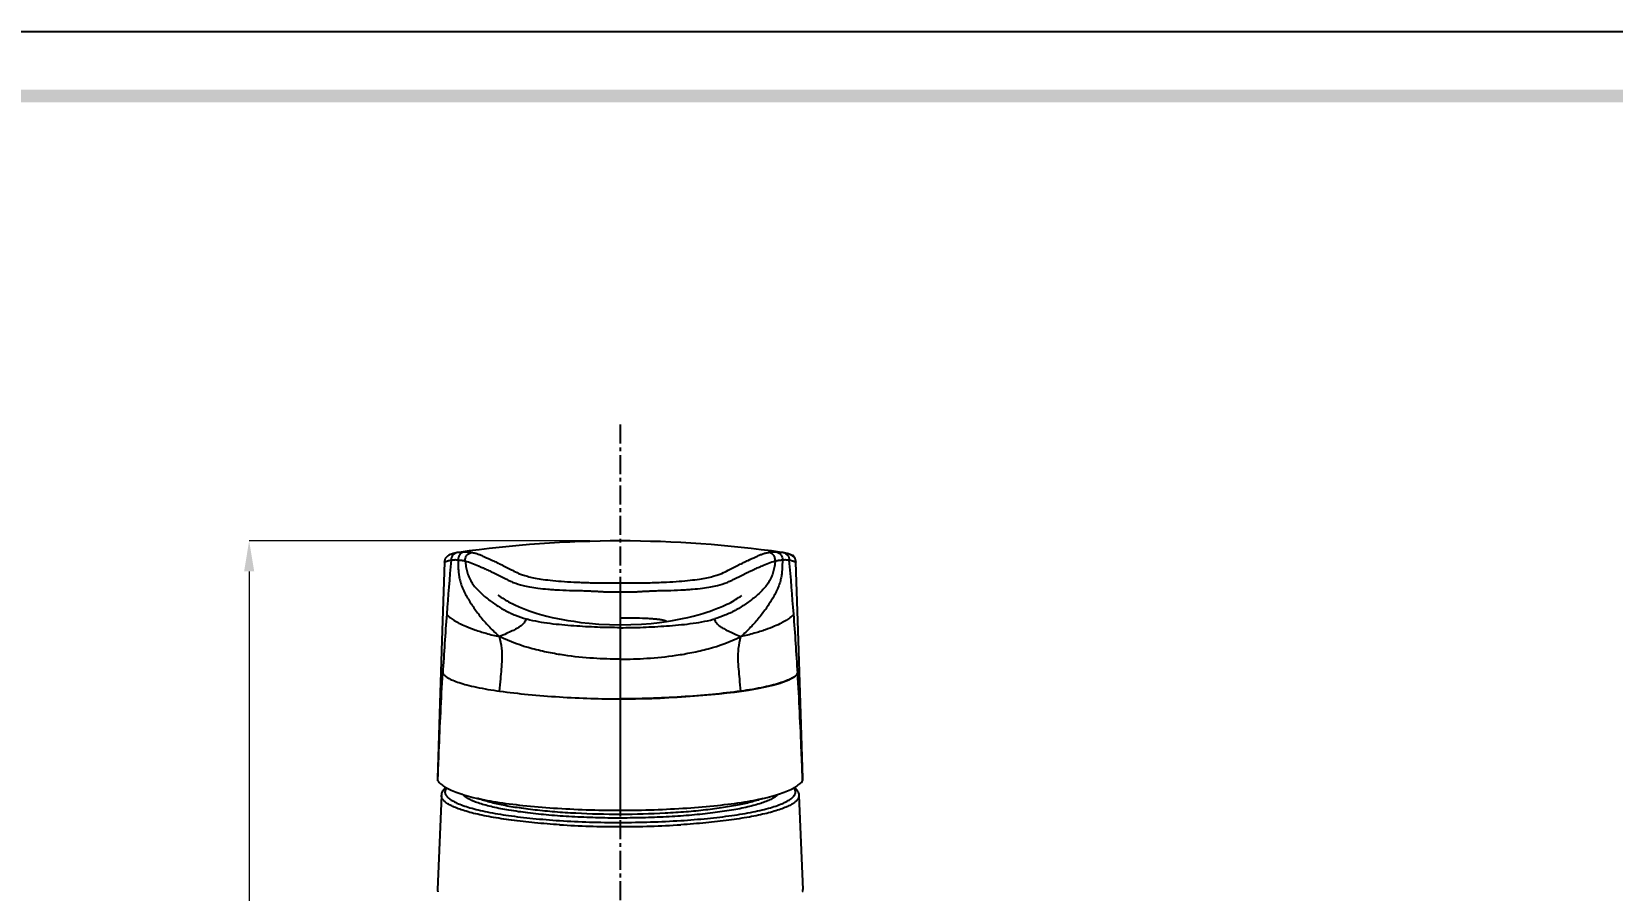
# Model space of a CAD drawing. Header units: millimetres. Extents: x 1091 to 1735, y 843 to 1297.
# Drawn here: x 1413.3 to 1621, y 1184.4 to 1297.2 of the extents above; entities that cross this region are included whole.
import ezdxf

# ---------------------------------------------------------------- set-up
doc = ezdxf.new("R2010")
doc.units = ezdxf.units.MM
doc.linetypes.add('CENTER', pattern=[2, 1.25, -0.25, 0.25, -0.25])
doc.layers.add('06___PRT_ALL_SURFS', color=7, linetype='Continuous')
doc.layers.add('标注', color=1, linetype='Continuous')
doc.layers.add('dim', color=1, linetype='Continuous', lineweight=35)
doc.styles.add('Daelim Dimension', font='')
doc.styles.get('Daelim Dimension').set_extended_font_data('나눔고딕')
doc.dimstyles.new('DEFAULT', dxfattribs={"dimscale": 2, "dimtxt": 2, "dimasz": 2, "dimexe": 0, "dimexo": 2, "dimgap": 1, "dimtad": 1, "dimdec": 1, "dimzin": 9, "dimdsep": 46, "dimtxsty": 'Daelim Dimension', "dimcen": 0.5, "dimclrd": 252, "dimclre": 252, "dimclrt": 3, "dimadec": 1, "dimazin": 0, "dimtfac": 1, "dimtdec": 1, "dimtix": 1, "dimtmove": 0, "dimatfit": 3, "dimfxl": 1, "dimtolj": 1, "dimtzin": 1, "dimlwd": 9, "dimlwe": 9, "dimarcsym": 0})

# ---------------------------------------------------------------- blocks, each defined once
blk = doc.blocks.new('*D4')
at = {"layer": 'Defpoints', "color": 0, "transparency": 16777216}
for p in [(1490.65, 1230.29), (1441.91, 1104.19), (1464.35, 1104.19)]:
    blk.add_point(p, dxfattribs=at)
at = {"layer": 'dim', "color": 5, "lineweight": 9, "transparency": 16777216}
for p, q in [((1486.65, 1230.29), (1441.91, 1230.29)), ((1441.91, 1226.29), (1441.91, 1108.19)), ((1460.35, 1104.19), (1441.91, 1104.19))]:
    blk.add_line(p, q, dxfattribs=at)
at = {"layer": 'dim', "color": 5, "transparency": 16777216}
for points in [[(1441.25, 1226.29), (1442.58, 1226.29), (1441.91, 1230.29)], [(1441.25, 1108.19), (1442.58, 1108.19), (1441.91, 1104.19)]]:
    blk.add_solid(points, dxfattribs=at)
at = {"layer": 'dim', "color": 7, "transparency": 16777216, "insert": (1434.47, 1167.53), "char_height": 10, "attachment_point": 5, "rotation": 90, "style": 'Daelim Dimension'}
blk.add_mtext('\\A1;126', dxfattribs=at)

msp = doc.modelspace()

# ---------------------------------------------------------------- linework, layer by layer
at = {"color": 7, "linetype": 'Continuous'}
for p, q in [((1467.56, 1227.51), (1467.56, 1227.51)), ((1469.48, 1228.79), (1469.25, 1228.75)), ((1469.25, 1228.75), (1469.25, 1228.75)), ((1469.48, 1228.79), (1469.48, 1228.79)), ((1511.82, 1228.79), (1511.82, 1228.79)), ((1512.06, 1228.75), (1511.82, 1228.79)), ((1512.06, 1228.75), (1512.06, 1228.75)), ((1513.74, 1227.51), (1513.74, 1227.51)), ((1503, 1220.03), (1503.02, 1220.04)), ((1466.69, 1198.76), (1466.7, 1199.06)), ((1514.61, 1198.76), (1514.6, 1199.06)), ((1467.18, 1196.86), (1466.65, 1184.48)), ((1514.12, 1196.86), (1514.65, 1184.48))]:
    msp.add_line(p, q, dxfattribs=at)
at = {"color": 40, "linetype": 'Continuous'}
for p, q in [((1512.99, 1228.49), (1513.37, 1228.43)), ((1513.37, 1228.43), (1513.37, 1228.26)), ((1490.65, 1220.2), (1491.19, 1220.2)), ((1491.19, 1220.2), (1491.79, 1220.19)), ((1493.2, 1220.17), (1493.59, 1220.15)), ((1493.59, 1220.15), (1493.96, 1220.14))]:
    msp.add_line(p, q, dxfattribs=at)
at = {"color": 9, "linetype": 'Continuous'}
for p, q in [((1490.65, 1224.78), (1490.65, 1194.35)), ((1490.75, 1194.35), (1490.65, 1194.35)), ((1490.54, 1193.3), (1490.65, 1193.3)), ((1490.65, 1192.75), (1490.54, 1192.75)), ((1490.76, 1193.87), (1490.65, 1193.87))]:
    msp.add_line(p, q, dxfattribs=at)
at = {"color": 2}
msp.add_lwpolyline([(1091.24, 1297.22), (1735.44, 1297.22), (1735.44, 843.46), (1091.24, 843.46)], close=True, dxfattribs=at)
at = {"ltscale": 0.5}
msp.add_lwpolyline([(1091.24, 1297.22), (1735.44, 1297.22), (1735.44, 843.46), (1091.24, 843.46)], close=True, dxfattribs=at)
at = {"color": 7, "linetype": 'Continuous'}
for points in [[(1469.25, 1228.75), (1469.19, 1228.74), (1469.1, 1228.72), (1469.02, 1228.7), (1468.94, 1228.68), (1468.86, 1228.66), (1468.78, 1228.64), (1468.71, 1228.62), (1468.63, 1228.6), (1468.55, 1228.57), (1468.47, 1228.55), (1468.39, 1228.52), (1468.31, 1228.49), (1468.23, 1228.45), (1468.13, 1228.41), (1468.01, 1228.33), (1467.86, 1228.2), (1467.68, 1227.97), (1467.57, 1227.63), (1467.56, 1227.51)], [(1513.07, 1228.45), (1512.99, 1228.49), (1512.91, 1228.52), (1512.83, 1228.55), (1512.75, 1228.58), (1512.67, 1228.6), (1512.59, 1228.62), (1512.52, 1228.64), (1512.44, 1228.66), (1512.36, 1228.68), (1512.28, 1228.7), (1512.2, 1228.72), (1512.11, 1228.74), (1512.06, 1228.75)], [(1513.44, 1228.2), (1513.29, 1228.33), (1513.17, 1228.41), (1513.07, 1228.45)], [(1513.74, 1227.51), (1513.73, 1227.63), (1513.62, 1227.97), (1513.44, 1228.2)]]:
    msp.add_lwpolyline(points, dxfattribs=at)
at = {"color": 40, "linetype": 'Continuous'}
for points in [[(1491.79, 1220.19), (1492.32, 1220.19), (1492.56, 1220.18), (1492.78, 1220.18), (1493, 1220.17), (1493.2, 1220.17)], [(1493.96, 1220.14), (1494.29, 1220.12), (1494.45, 1220.11), (1494.6, 1220.1), (1494.74, 1220.09), (1494.88, 1220.08), (1495.02, 1220.07), (1495.15, 1220.06), (1495.28, 1220.05), (1495.4, 1220.04), (1495.51, 1220.03), (1495.61, 1220.01), (1495.72, 1220), (1495.81, 1219.99), (1495.9, 1219.98), (1495.99, 1219.96), (1496.07, 1219.95), (1496.14, 1219.93), (1496.21, 1219.92), (1496.28, 1219.91), (1496.35, 1219.89), (1496.4, 1219.88), (1496.46, 1219.86), (1496.51, 1219.85), (1496.55, 1219.84), (1496.6, 1219.82), (1496.63, 1219.81), (1496.67, 1219.8)], [(1496.67, 1219.8), (1496.72, 1219.78), (1496.74, 1219.78)]]:
    msp.add_lwpolyline(points, dxfattribs=at)
at = {"color": 9, "linetype": 'Continuous'}
for centre, radius, start, end in [((2094.45, 1173.76), 628.34, 175.06833, 175.71726), ((886.85, 1173.76), 628.34, 4.28274, 4.93167), ((1063.13, 1186.47), 451.61, 3.3582, 4.3446), ((1490.56, 1318.83), 125.54, 266.4067, 269.9937), ((1490.56, 1321.02), 128.27, 266.4855, 269.9911), ((1490.74, 1318.99), 125.69, 269.9588, 273.5862), ((1490.74, 1321.15), 128.4, 269.9612, 273.5132)]:
    msp.add_arc(centre, radius, start, end, dxfattribs=at)
at = {"color": 7, "linetype": 'Continuous'}
msp.add_arc((1499.09, 1233.69), 14.21, 285.4701, 285.982, dxfattribs=at)
at = {"color": 9, "linetype": 'Continuous'}
for points, knots in [([(1467.56, 1227.51), (1467.56, 1227.51), (1467.57, 1227.53), (1467.61, 1227.55), (1467.68, 1227.58), (1467.78, 1227.61), (1467.91, 1227.65), (1468.04, 1227.69), (1468.22, 1227.73), (1468.35, 1227.76), (1468.43, 1227.78)], [0, 0, 0, 0, 0.016587, 0.045191, 0.136967, 0.263181, 0.410446, 0.564027, 0.713038, 1, 1, 1, 1]), ([(1469.25, 1228.75), (1469.14, 1228.73), (1468.92, 1228.65), (1468.65, 1228.42), (1468.48, 1228.12), (1468.44, 1227.89), (1468.43, 1227.78)], [0, 0, 0, 0, 0.249676, 0.499408, 0.749555, 1, 1, 1, 1]), ([(1468.43, 1227.78), (1468.5, 1227.79), (1468.65, 1227.81), (1468.87, 1227.83), (1469.11, 1227.83), (1469.27, 1227.82), (1469.35, 1227.81)], [0, 0, 0, 0, 0.233009, 0.475912, 0.731947, 1, 1, 1, 1]), ([(1470.2, 1228.84), (1470.08, 1228.82), (1469.85, 1228.75), (1469.56, 1228.51), (1469.38, 1228.18), (1469.34, 1227.93), (1469.35, 1227.81)], [0, 0, 0, 0, 0.249305, 0.499062, 0.749358, 1, 1, 1, 1]), ([(1469.35, 1227.81), (1469.35, 1227.4), (1469.36, 1226.79), (1469.44, 1225.97), (1469.53, 1225.34), (1469.7, 1224.7), (1469.95, 1224.06), (1470.25, 1223.42), (1470.73, 1222.55), (1471.43, 1221.47), (1472.39, 1220.18), (1473.52, 1218.91), (1474.36, 1218.11), (1474.8, 1217.72)], [0, 0, 0, 0, 0.10236, 0.154613, 0.208106, 0.263696, 0.321825, 0.382049, 0.443738, 0.571464, 0.707218, 0.851043, 1, 1, 1, 1]), ([(1469.35, 1227.81), (1469.43, 1227.8), (1469.59, 1227.78), (1469.91, 1227.74), (1470.14, 1227.71), (1470.29, 1227.67)], [0, 0, 0, 0, 0.2598, 0.514992, 1, 1, 1, 1]), ([(1469.48, 1228.79), (1469.54, 1228.79), (1469.78, 1228.82), (1470.02, 1228.84), (1470.2, 1228.84)], [0, 0, 0, 0, 0.236533, 1, 1, 1, 1]), ([(1470.2, 1228.84), (1470.29, 1228.84), (1470.6, 1228.84), (1470.92, 1228.82), (1471.15, 1228.78)], [0, 0, 0, 0, 0.259892, 1, 1, 1, 1]), ([(1470.29, 1227.67), (1470.28, 1227.8), (1470.3, 1228.06), (1470.48, 1228.42), (1470.78, 1228.67), (1471.03, 1228.76), (1471.15, 1228.78)], [0, 0, 0, 0, 0.250375, 0.500683, 0.750567, 1, 1, 1, 1]), ([(1470.29, 1227.67), (1470.59, 1227.58), (1471.17, 1227.38), (1471.9, 1227.07), (1472.53, 1226.79), (1473.08, 1226.55), (1473.67, 1226.27), (1474.2, 1226.03), (1474.65, 1225.81), (1475, 1225.63), (1475.37, 1225.45), (1475.75, 1225.25), (1476.16, 1225.04), (1476.86, 1224.72), (1477.74, 1224.45), (1478.82, 1224.22), (1479.91, 1224.06), (1480.96, 1223.96), (1481.9, 1223.89), (1483, 1223.82), (1484.49, 1223.78), (1485.9, 1223.76), (1486.9, 1223.71), (1487.42, 1223.69), (1487.95, 1223.66), (1488.49, 1223.62), (1489.03, 1223.6), (1489.57, 1223.59), (1490.11, 1223.6), (1490.47, 1223.6), (1490.65, 1223.6)], [0, 0, 0, 0, 0.043915, 0.087945, 0.11331, 0.141607, 0.172783, 0.206754, 0.224754, 0.243474, 0.262793, 0.282877, 0.304503, 0.328804, 0.39216, 0.434692, 0.486584, 0.548786, 0.583852, 0.62152, 0.704465, 0.797171, 0.821686, 0.846599, 0.871827, 0.897291, 0.922897, 0.948572, 0.974278, 1, 1, 1, 1]), ([(1471.15, 1228.78), (1471.3, 1228.76), (1471.59, 1228.7), (1472.01, 1228.57), (1472.42, 1228.4), (1473.04, 1228.12), (1473.72, 1227.8), (1474.46, 1227.45), (1475.1, 1227.14), (1475.65, 1226.86), (1476.12, 1226.62), (1476.63, 1226.35), (1477.19, 1226.07), (1477.85, 1225.81), (1478.5, 1225.62), (1479.31, 1225.43), (1480.31, 1225.26), (1481.53, 1225.11), (1482.98, 1224.98), (1484.65, 1224.88), (1486.52, 1224.8), (1488.55, 1224.78), (1489.94, 1224.78), (1490.65, 1224.78)], [0, 0, 0, 0, 0.022234, 0.043439, 0.065162, 0.088647, 0.144002, 0.176091, 0.210971, 0.248534, 0.268295, 0.288613, 0.333725, 0.361065, 0.394012, 0.434456, 0.484262, 0.544824, 0.616664, 0.699563, 0.793049, 0.894956, 1, 1, 1, 1]), ([(1490.65, 1224.78), (1491.36, 1224.78), (1492.75, 1224.78), (1494.78, 1224.8), (1496.66, 1224.88), (1498.33, 1224.98), (1499.77, 1225.11), (1500.99, 1225.26), (1501.99, 1225.43), (1502.8, 1225.62), (1503.45, 1225.81), (1504.12, 1226.07), (1504.68, 1226.35), (1505.18, 1226.62), (1505.65, 1226.86), (1506.21, 1227.14), (1506.84, 1227.45), (1507.58, 1227.8), (1508.26, 1228.12), (1508.88, 1228.4), (1509.29, 1228.57), (1509.71, 1228.7), (1510, 1228.76), (1510.15, 1228.78)], [0, 0, 0, 0, 0.105044, 0.20695, 0.300437, 0.383337, 0.455177, 0.51574, 0.565548, 0.60599, 0.638935, 0.666279, 0.711389, 0.731706, 0.751467, 0.78903, 0.82391, 0.855999, 0.911353, 0.934839, 0.956561, 0.977766, 1, 1, 1, 1]), ([(1490.65, 1223.6), (1490.83, 1223.6), (1491.19, 1223.6), (1491.74, 1223.59), (1492.28, 1223.6), (1492.82, 1223.62), (1493.35, 1223.66), (1493.88, 1223.69), (1494.4, 1223.71), (1495.4, 1223.76), (1496.81, 1223.78), (1498.31, 1223.82), (1499.4, 1223.89), (1500.35, 1223.96), (1501.39, 1224.06), (1502.48, 1224.22), (1503.56, 1224.45), (1504.44, 1224.72), (1505.14, 1225.04), (1505.56, 1225.25), (1505.94, 1225.45), (1506.3, 1225.63), (1506.65, 1225.81), (1507.1, 1226.03), (1507.63, 1226.27), (1508.23, 1226.55), (1508.77, 1226.79), (1509.4, 1227.07), (1510.13, 1227.38), (1510.72, 1227.58), (1511.01, 1227.67)], [0, 0, 0, 0, 0.025722, 0.051428, 0.077103, 0.102708, 0.128173, 0.153401, 0.178314, 0.202828, 0.295535, 0.37848, 0.41615, 0.451215, 0.51342, 0.56531, 0.607843, 0.671199, 0.695499, 0.717125, 0.737208, 0.756527, 0.775248, 0.793247, 0.827218, 0.858394, 0.886691, 0.912055, 0.956085, 1, 1, 1, 1]), ([(1511.95, 1227.81), (1511.95, 1227.4), (1511.94, 1226.79), (1511.87, 1225.97), (1511.77, 1225.34), (1511.6, 1224.7), (1511.36, 1224.06), (1511.05, 1223.42), (1510.57, 1222.55), (1509.87, 1221.47), (1508.91, 1220.18), (1507.78, 1218.91), (1506.94, 1218.11), (1506.5, 1217.72)], [0, 0, 0, 0, 0.10236, 0.154613, 0.208106, 0.263696, 0.321825, 0.382049, 0.443738, 0.571464, 0.707218, 0.851043, 1, 1, 1, 1]), ([(1510.15, 1228.78), (1510.23, 1228.79), (1510.54, 1228.83), (1510.86, 1228.85), (1511.1, 1228.84)], [0, 0, 0, 0, 0.238588, 1, 1, 1, 1]), ([(1511.01, 1227.67), (1511.02, 1227.8), (1511, 1228.06), (1510.82, 1228.42), (1510.53, 1228.67), (1510.28, 1228.76), (1510.15, 1228.78)], [0, 0, 0, 0, 0.250452, 0.500738, 0.750593, 1, 1, 1, 1]), ([(1511.01, 1227.67), (1511.16, 1227.71), (1511.39, 1227.74), (1511.71, 1227.78), (1511.87, 1227.8), (1511.95, 1227.81)], [0, 0, 0, 0, 0.485008, 0.740198, 1, 1, 1, 1]), ([(1511.1, 1228.84), (1511.16, 1228.84), (1511.4, 1228.83), (1511.65, 1228.81), (1511.82, 1228.79)], [0, 0, 0, 0, 0.262258, 1, 1, 1, 1]), ([(1511.1, 1228.84), (1511.22, 1228.82), (1511.46, 1228.75), (1511.74, 1228.51), (1511.93, 1228.18), (1511.96, 1227.93), (1511.95, 1227.81)], [0, 0, 0, 0, 0.249305, 0.499062, 0.749359, 1, 1, 1, 1]), ([(1511.95, 1227.81), (1512.04, 1227.82), (1512.2, 1227.83), (1512.43, 1227.83), (1512.65, 1227.81), (1512.8, 1227.79), (1512.87, 1227.78)], [0, 0, 0, 0, 0.268053, 0.524087, 0.766993, 1, 1, 1, 1]), ([(1512.06, 1228.75), (1512.17, 1228.73), (1512.39, 1228.65), (1512.65, 1228.42), (1512.83, 1228.12), (1512.87, 1227.89), (1512.87, 1227.78)], [0, 0, 0, 0, 0.249679, 0.499412, 0.749558, 1, 1, 1, 1]), ([(1512.87, 1227.78), (1512.96, 1227.76), (1513.09, 1227.73), (1513.26, 1227.69), (1513.39, 1227.65), (1513.52, 1227.61), (1513.61, 1227.58), (1513.68, 1227.55), (1513.71, 1227.54), (1513.73, 1227.53), (1513.74, 1227.51), (1513.74, 1227.51)], [0, 0, 0, 0, 0.286948, 0.435953, 0.589528, 0.736782, 0.863002, 0.914145, 0.954812, 0.983419, 1, 1, 1, 1]), ([(1503.02, 1220.04), (1503.05, 1219.94), (1503.12, 1219.76), (1503.36, 1219.39), (1503.75, 1219.06), (1504.29, 1218.74), (1504.88, 1218.44), (1505.64, 1218.09), (1506.2, 1217.85), (1506.5, 1217.72)], [0, 0, 0, 0, 0.068118, 0.136352, 0.302535, 0.420801, 0.574754, 0.768895, 1, 1, 1, 1]), ([(1513.44, 1220.69), (1513.43, 1220.67), (1513.42, 1220.64), (1513.38, 1220.59), (1513.34, 1220.53), (1513.29, 1220.48), (1513.23, 1220.42), (1513.13, 1220.32), (1512.98, 1220.2), (1512.76, 1220.05), (1512.5, 1219.88), (1512.18, 1219.69), (1511.66, 1219.41), (1510.85, 1219.04), (1509.66, 1218.57), (1508.18, 1218.11), (1507.1, 1217.84), (1506.5, 1217.72)], [0, 0, 0, 0, 0.006637, 0.014357, 0.023266, 0.033297, 0.044585, 0.057185, 0.086432, 0.121274, 0.162084, 0.209296, 0.263431, 0.394751, 0.560642, 0.763519, 1, 1, 1, 1]), ([(1490.65, 1214.75), (1489.49, 1214.75), (1487.03, 1214.83), (1483.89, 1215.15), (1481.2, 1215.61), (1478.32, 1216.27), (1476.16, 1217.03), (1474.8, 1217.72)], [0, 0, 0, 0, 0.214708, 0.453629, 0.582496, 0.717648, 1, 1, 1, 1]), ([(1490.65, 1214.75), (1491.81, 1214.75), (1494.27, 1214.83), (1497.42, 1215.15), (1500.1, 1215.61), (1502.99, 1216.27), (1505.14, 1217.03), (1506.5, 1217.72)], [0, 0, 0, 0, 0.214708, 0.453629, 0.582496, 0.717648, 1, 1, 1, 1]), ([(1506.49, 1210.55), (1506.44, 1211.09), (1506.36, 1212.05), (1506.22, 1213.45), (1506.13, 1214.79), (1506.17, 1216.23), (1506.36, 1217.22), (1506.5, 1217.72)], [0, 0, 0, 0, 0.227418, 0.400963, 0.583812, 0.782343, 1, 1, 1, 1]), ([(1513.96, 1212.93), (1513.91, 1212.81), (1513.7, 1212.56), (1513.24, 1212.25), (1512.59, 1211.94), (1511.76, 1211.64), (1510.72, 1211.34), (1508.95, 1210.93), (1507.51, 1210.69), (1506.49, 1210.55)], [0, 0, 0, 0, 0.049683, 0.117571, 0.20663, 0.318191, 0.452958, 0.611366, 1, 1, 1, 1]), ([(1474.81, 1210.55), (1476.05, 1210.38), (1478.67, 1210.09), (1482.67, 1209.78), (1486.7, 1209.58), (1489.37, 1209.52), (1490.65, 1209.52)], [0, 0, 0, 0, 0.236919, 0.496273, 0.757505, 1, 1, 1, 1]), ([(1506.49, 1210.55), (1505.25, 1210.38), (1502.64, 1210.09), (1498.64, 1209.78), (1494.6, 1209.58), (1491.94, 1209.52), (1490.65, 1209.52)], [0, 0, 0, 0, 0.236919, 0.496273, 0.757505, 1, 1, 1, 1]), ([(1482.7, 1192.99), (1481.6, 1193.06), (1479.49, 1193.22), (1476.48, 1193.56), (1474.18, 1193.91), (1472.52, 1194.23), (1471.43, 1194.48), (1470.46, 1194.74), (1469.6, 1195.02), (1468.87, 1195.3), (1468.26, 1195.59), (1467.79, 1195.89), (1467.48, 1196.16), (1467.32, 1196.38), (1467.24, 1196.54), (1467.19, 1196.7), (1467.18, 1196.8), (1467.18, 1196.86)], [0, 0, 0, 0, 0.200514, 0.385415, 0.550591, 0.624656, 0.692522, 0.753866, 0.808441, 0.856083, 0.896757, 0.930615, 0.958147, 0.969886, 0.980549, 0.990454, 1, 1, 1, 1]), ([(1467.84, 1197.83), (1467.76, 1197.73), (1467.67, 1197.57), (1467.62, 1197.33), (1467.64, 1197.09), (1467.76, 1196.86), (1467.93, 1196.64), (1468.18, 1196.41), (1468.61, 1196.13), (1469.25, 1195.81), (1470.03, 1195.51), (1470.96, 1195.21), (1472.03, 1194.94), (1473.71, 1194.57), (1476.1, 1194.17), (1479.27, 1193.8), (1481.51, 1193.62), (1482.69, 1193.54)], [0, 0, 0, 0, 0.023029, 0.03337, 0.043603, 0.065846, 0.078858, 0.093491, 0.128249, 0.170952, 0.22184, 0.280871, 0.347826, 0.422366, 0.592382, 0.786651, 1, 1, 1, 1]), ([(1470.88, 1196.32), (1470.69, 1196.41), (1470.41, 1196.57), (1470.1, 1196.81), (1469.98, 1196.93), (1469.93, 1197)], [0, 0, 0, 0, 0.562736, 0.795977, 1, 1, 1, 1]), ([(1490.65, 1193.87), (1489.58, 1193.87), (1487.45, 1193.9), (1484.33, 1194.03), (1481.36, 1194.24), (1478.61, 1194.52), (1476.15, 1194.87), (1474.31, 1195.22), (1473.02, 1195.54), (1472.21, 1195.78), (1471.5, 1196.03), (1471.08, 1196.22), (1470.88, 1196.32)], [0, 0, 0, 0, 0.160891, 0.318059, 0.467895, 0.606967, 0.732146, 0.840702, 0.888044, 0.930461, 0.967805, 1, 1, 1, 1]), ([(1490.65, 1194.35), (1488.71, 1194.35), (1485.84, 1194.42), (1482.11, 1194.66), (1479.54, 1194.91), (1477.2, 1195.21), (1475.14, 1195.57), (1473.63, 1195.92), (1472.59, 1196.23), (1472.13, 1196.39), (1471.91, 1196.47)], [0, 0, 0, 0, 0.308153, 0.454467, 0.591656, 0.717011, 0.82812, 0.922947, 0.963766, 1, 1, 1, 1]), ([(1509.4, 1196.48), (1509.19, 1196.39), (1508.73, 1196.23), (1507.7, 1195.92), (1506.19, 1195.57), (1504.14, 1195.22), (1501.81, 1194.91), (1499.26, 1194.67), (1495.55, 1194.43), (1492.69, 1194.35), (1490.75, 1194.35)], [0, 0, 0, 0, 0.036192, 0.076964, 0.171694, 0.282713, 0.408004, 0.545171, 0.691524, 1, 1, 1, 1]), ([(1510.42, 1196.32), (1510.23, 1196.22), (1509.81, 1196.04), (1509.1, 1195.79), (1508.29, 1195.55), (1507.02, 1195.23), (1505.18, 1194.87), (1502.73, 1194.52), (1500, 1194.24), (1497.04, 1194.03), (1493.94, 1193.91), (1491.82, 1193.88), (1490.76, 1193.87)], [0, 0, 0, 0, 0.03221, 0.069556, 0.111964, 0.159287, 0.267784, 0.392895, 0.531913, 0.681736, 0.838959, 1, 1, 1, 1]), ([(1498.6, 1193.54), (1499.78, 1193.62), (1502.02, 1193.8), (1505.19, 1194.17), (1507.58, 1194.57), (1509.26, 1194.93), (1510.34, 1195.21), (1511.27, 1195.51), (1512.05, 1195.81), (1512.69, 1196.13), (1513.12, 1196.41), (1513.37, 1196.64), (1513.55, 1196.86), (1513.66, 1197.09), (1513.68, 1197.33), (1513.64, 1197.57), (1513.54, 1197.73), (1513.46, 1197.83)], [0, 0, 0, 0, 0.213329, 0.407592, 0.577612, 0.652158, 0.719119, 0.778158, 0.829053, 0.871762, 0.906526, 0.92116, 0.934174, 0.956415, 0.966645, 0.976982, 1, 1, 1, 1]), ([(1514.12, 1196.86), (1514.12, 1196.8), (1514.11, 1196.7), (1514.07, 1196.54), (1513.98, 1196.38), (1513.82, 1196.16), (1513.52, 1195.89), (1513.04, 1195.59), (1512.43, 1195.3), (1511.7, 1195.02), (1510.85, 1194.74), (1509.87, 1194.48), (1508.78, 1194.23), (1507.13, 1193.91), (1504.82, 1193.56), (1501.82, 1193.22), (1499.71, 1193.06), (1498.61, 1192.99)], [0, 0, 0, 0, 0.009546, 0.019451, 0.030114, 0.041853, 0.069385, 0.103244, 0.143916, 0.191559, 0.246134, 0.307478, 0.375344, 0.449409, 0.614585, 0.799486, 1, 1, 1, 1]), ([(1511.37, 1197), (1511.32, 1196.94), (1511.2, 1196.81), (1510.89, 1196.57), (1510.62, 1196.41), (1510.42, 1196.32)], [0, 0, 0, 0, 0.203934, 0.437129, 1, 1, 1, 1])]:
    msp.add_open_spline(points, degree=3, knots=knots, dxfattribs=at)
at = {"color": 7, "linetype": 'Continuous'}
for points, knots in [([(1470.29, 1227.67), (1470.32, 1227.43), (1470.38, 1226.95), (1470.54, 1226.24), (1470.77, 1225.55), (1471.1, 1224.89), (1471.52, 1224.29), (1472.18, 1223.57), (1472.92, 1222.92), (1473.7, 1222.33), (1474.3, 1221.91), (1474.92, 1221.51), (1475.77, 1221.02), (1476.88, 1220.5), (1477.81, 1220.17), (1478.28, 1220.04)], [0, 0, 0, 0, 0.061987, 0.124065, 0.186181, 0.248404, 0.310718, 0.373153, 0.498202, 0.560837, 0.623457, 0.686052, 0.748728, 0.874326, 1, 1, 1, 1]), ([(1511.01, 1227.67), (1510.99, 1227.43), (1510.92, 1226.95), (1510.76, 1226.24), (1510.53, 1225.55), (1510.2, 1224.89), (1509.78, 1224.29), (1509.12, 1223.57), (1508.38, 1222.92), (1507.6, 1222.33), (1507, 1221.91), (1506.38, 1221.51), (1505.53, 1221.02), (1504.42, 1220.5), (1503.49, 1220.17), (1503.02, 1220.04)], [0, 0, 0, 0, 0.061987, 0.124065, 0.186181, 0.248404, 0.310718, 0.373153, 0.498202, 0.560837, 0.623457, 0.686052, 0.748728, 0.874326, 1, 1, 1, 1]), ([(1490.65, 1218.89), (1489.65, 1218.89), (1487.62, 1218.93), (1484.55, 1219.11), (1481.46, 1219.38), (1479.41, 1219.72), (1478.43, 1220)], [0, 0, 0, 0, 0.244292, 0.496111, 0.749872, 1, 1, 1, 1]), ([(1490.65, 1218.89), (1491.65, 1218.89), (1493.69, 1218.93), (1496.76, 1219.11), (1499.84, 1219.38), (1501.89, 1219.72), (1502.88, 1220)], [0, 0, 0, 0, 0.244292, 0.496111, 0.749872, 1, 1, 1, 1]), ([(1466.7, 1199.06), (1466.75, 1200.25), (1466.93, 1204.87), (1467.14, 1209.49), (1467.34, 1212.93)], [0, 0, 0, 0, 0.255936, 1, 1, 1, 1]), ([(1514.6, 1199.06), (1514.56, 1200.25), (1514.38, 1204.87), (1514.16, 1209.49), (1513.96, 1212.93)], [0, 0, 0, 0, 0.255936, 1, 1, 1, 1]), ([(1466.65, 1199.06), (1466.65, 1199.04), (1466.65, 1198.94), (1466.67, 1198.83), (1466.69, 1198.76)], [0, 0, 0, 0, 0.245238, 1, 1, 1, 1]), ([(1466.69, 1198.76), (1466.79, 1198.62), (1467.07, 1198.34), (1467.6, 1197.96), (1468.29, 1197.59), (1469.15, 1197.24), (1470.18, 1196.89), (1471.91, 1196.43), (1474.49, 1195.94), (1478.01, 1195.5), (1481.98, 1195.16), (1486.24, 1194.95), (1489.16, 1194.9), (1490.65, 1194.91)], [0, 0, 0, 0, 0.021301, 0.047475, 0.079051, 0.116614, 0.16069, 0.211591, 0.333832, 0.480256, 0.643895, 0.818834, 1, 1, 1, 1]), ([(1490.65, 1194.91), (1492.14, 1194.9), (1495.06, 1194.95), (1499.32, 1195.16), (1503.29, 1195.5), (1506.82, 1195.94), (1509.4, 1196.43), (1511.12, 1196.89), (1512.15, 1197.24), (1513.01, 1197.59), (1513.7, 1197.96), (1514.24, 1198.34), (1514.51, 1198.62), (1514.61, 1198.76)], [0, 0, 0, 0, 0.181166, 0.356105, 0.519745, 0.666169, 0.78841, 0.83931, 0.883386, 0.920949, 0.952526, 0.978699, 1, 1, 1, 1]), ([(1514.61, 1198.76), (1514.62, 1198.79), (1514.64, 1198.88), (1514.65, 1198.99), (1514.65, 1199.06)], [0, 0, 0, 0, 0.256439, 1, 1, 1, 1]), ([(1467.18, 1196.86), (1467.19, 1196.96), (1467.22, 1197.16), (1467.35, 1197.44), (1467.52, 1197.69), (1467.67, 1197.84), (1467.74, 1197.91)], [0, 0, 0, 0, 0.251153, 0.495578, 0.742742, 1, 1, 1, 1]), ([(1513.56, 1197.91), (1513.64, 1197.84), (1513.78, 1197.69), (1513.96, 1197.44), (1514.08, 1197.16), (1514.11, 1196.96), (1514.12, 1196.86)], [0, 0, 0, 0, 0.257262, 0.504427, 0.748852, 1, 1, 1, 1]), ([(1466.65, 1184.48), (1466.65, 1184.43), (1466.66, 1184.32), (1466.69, 1184.21), (1466.71, 1184.16)], [0, 0, 0, 0, 0.49105, 1, 1, 1, 1]), ([(1514.6, 1184.16), (1514.62, 1184.22), (1514.65, 1184.32), (1514.65, 1184.43), (1514.65, 1184.48)], [0, 0, 0, 0, 0.508842, 1, 1, 1, 1])]:
    msp.add_open_spline(points, degree=3, knots=knots, dxfattribs=at)
at = {"color": 40, "linetype": 'Continuous'}
msp.add_open_spline([(1490.65, 1209.52), (1495.8, 1209.52), (1508.97, 1210.35), (1513.61, 1212.16), (1513.96, 1212.93)], degree=3, knots=[0, 0, 0, 0, 0.537741, 1, 1, 1, 1], dxfattribs=at)
at = {"color": 5, "ltscale": 40}
msp.add_trace([(1099.71, 1289.58), (1099.71, 1287.93), (1726.97, 1289.58), (1726.97, 1287.93)], dxfattribs=at)
at = {"layer": '06___PRT_ALL_SURFS', "color": 7, "linetype": 'Continuous'}
for p, q in [((1467.56, 1227.51), (1467.24, 1217.22)), ((1506.4, 1222.96), (1506.63, 1223.11)), ((1478.3, 1220.03), (1478.28, 1220.04)), ((1514.65, 1199.06), (1514.38, 1207.57))]:
    msp.add_line(p, q, dxfattribs=at)
for points in [[(1514.38, 1207.57), (1514.07, 1217.22), (1513.74, 1227.51)], [(1474.69, 1223.1), (1474.68, 1223.11), (1474.86, 1222.99)], [(1474.86, 1222.99), (1475.03, 1222.87), (1475.22, 1222.76), (1475.41, 1222.64), (1475.6, 1222.52), (1475.79, 1222.41), (1476, 1222.29), (1476.23, 1222.17), (1476.47, 1222.05), (1476.72, 1221.93), (1476.97, 1221.82), (1477.19, 1221.72), (1477.4, 1221.63), (1477.61, 1221.55), (1477.83, 1221.46)], [(1502.79, 1221.2), (1503.23, 1221.37), (1503.45, 1221.46), (1503.68, 1221.55), (1503.9, 1221.64), (1504.13, 1221.73), (1504.38, 1221.84), (1504.64, 1221.96), (1504.91, 1222.09), (1505.16, 1222.22), (1505.39, 1222.34), (1505.61, 1222.47), (1505.81, 1222.59), (1506.01, 1222.71), (1506.21, 1222.84), (1506.4, 1222.96)], [(1477.83, 1221.46), (1478.26, 1221.3), (1478.49, 1221.21), (1478.82, 1221.08), (1479.23, 1220.93), (1479.76, 1220.76), (1480.36, 1220.58), (1481.02, 1220.41), (1481.72, 1220.25), (1482.43, 1220.1), (1483.13, 1219.97), (1483.78, 1219.85), (1484.54, 1219.73), (1485.47, 1219.59), (1486.59, 1219.47), (1487.84, 1219.36), (1489.24, 1219.29), (1490.65, 1219.27)], [(1495.81, 1219.59), (1496.75, 1219.72), (1497.5, 1219.85), (1498.16, 1219.96), (1498.85, 1220.1), (1499.55, 1220.24), (1500.25, 1220.4), (1500.91, 1220.57), (1501.52, 1220.75), (1502.04, 1220.92), (1502.46, 1221.07), (1502.79, 1221.2)], [(1490.65, 1219.27), (1492.06, 1219.29), (1493.45, 1219.36), (1494.7, 1219.46), (1495.81, 1219.59)], [(1467.24, 1217.22), (1466.93, 1207.57), (1466.65, 1199.06)]]:
    msp.add_lwpolyline(points, dxfattribs=at)
for centre, radius, start, end in [((1490.65, 1080.29), 150, 81.8859, 98.1141), ((1482.22, 1233.69), 14.21, 254.018, 254.5299)]:
    msp.add_arc(centre, radius, start, end, dxfattribs=at)
at = {"layer": '06___PRT_ALL_SURFS', "color": 9, "linetype": 'Continuous'}
msp.add_arc((1918.18, 1186.47), 451.61, 175.6554, 176.6418, dxfattribs=at)
for points, knots in [([(1467.86, 1220.69), (1467.87, 1220.67), (1467.88, 1220.64), (1467.92, 1220.59), (1467.96, 1220.53), (1468.01, 1220.48), (1468.07, 1220.42), (1468.17, 1220.32), (1468.33, 1220.2), (1468.54, 1220.05), (1468.81, 1219.88), (1469.12, 1219.69), (1469.64, 1219.41), (1470.46, 1219.04), (1471.65, 1218.57), (1473.12, 1218.11), (1474.21, 1217.84), (1474.8, 1217.72)], [0, 0, 0, 0, 0.006637, 0.014357, 0.023266, 0.033297, 0.044585, 0.057185, 0.086432, 0.121274, 0.162084, 0.209296, 0.263431, 0.394751, 0.560642, 0.763519, 1, 1, 1, 1]), ([(1478.28, 1220.04), (1478.25, 1219.94), (1478.18, 1219.76), (1477.95, 1219.39), (1477.55, 1219.06), (1477.01, 1218.74), (1476.42, 1218.44), (1475.66, 1218.09), (1475.1, 1217.85), (1474.8, 1217.72)], [0, 0, 0, 0, 0.068118, 0.136352, 0.302535, 0.420801, 0.574754, 0.768895, 1, 1, 1, 1]), ([(1474.81, 1210.55), (1474.86, 1211.09), (1474.95, 1212.05), (1475.08, 1213.45), (1475.17, 1214.79), (1475.13, 1216.23), (1474.94, 1217.22), (1474.8, 1217.72)], [0, 0, 0, 0, 0.227418, 0.400963, 0.583812, 0.782343, 1, 1, 1, 1]), ([(1467.34, 1212.93), (1467.4, 1212.81), (1467.61, 1212.56), (1468.06, 1212.25), (1468.71, 1211.94), (1469.55, 1211.64), (1470.58, 1211.34), (1472.35, 1210.93), (1473.79, 1210.69), (1474.81, 1210.55)], [0, 0, 0, 0, 0.049683, 0.117571, 0.20663, 0.318191, 0.452958, 0.611366, 1, 1, 1, 1])]:
    msp.add_open_spline(points, degree=3, knots=knots, dxfattribs=at)
at = {"layer": '标注', "linetype": 'CENTER', "ltscale": 2}
msp.add_line((1490.65, 1245.58), (1490.65, 1106.49), dxfattribs=at)

# ---------------------------------------------------------------- dimensions: what is measured, and where the dimension line sits
at = {"layer": 'dim', "color": 5}
dim = msp.add_linear_dim(base=(1441.91, 1104.19), p1=(1490.65, 1230.29), p2=(1464.35, 1104.19), angle=90, dimstyle='DEFAULT', override={"dimtxt": 5, "dimdec": 0, "dimclrd": 5, "dimclre": 5, "dimclrt": 7}, dxfattribs=at)
dim.commit()
dim.dimension.update_dxf_attribs({"geometry": '*D4', "text_midpoint": (1441.91, 1167.53), "dimtype": 160})

doc.saveas('drawing.dxf')
